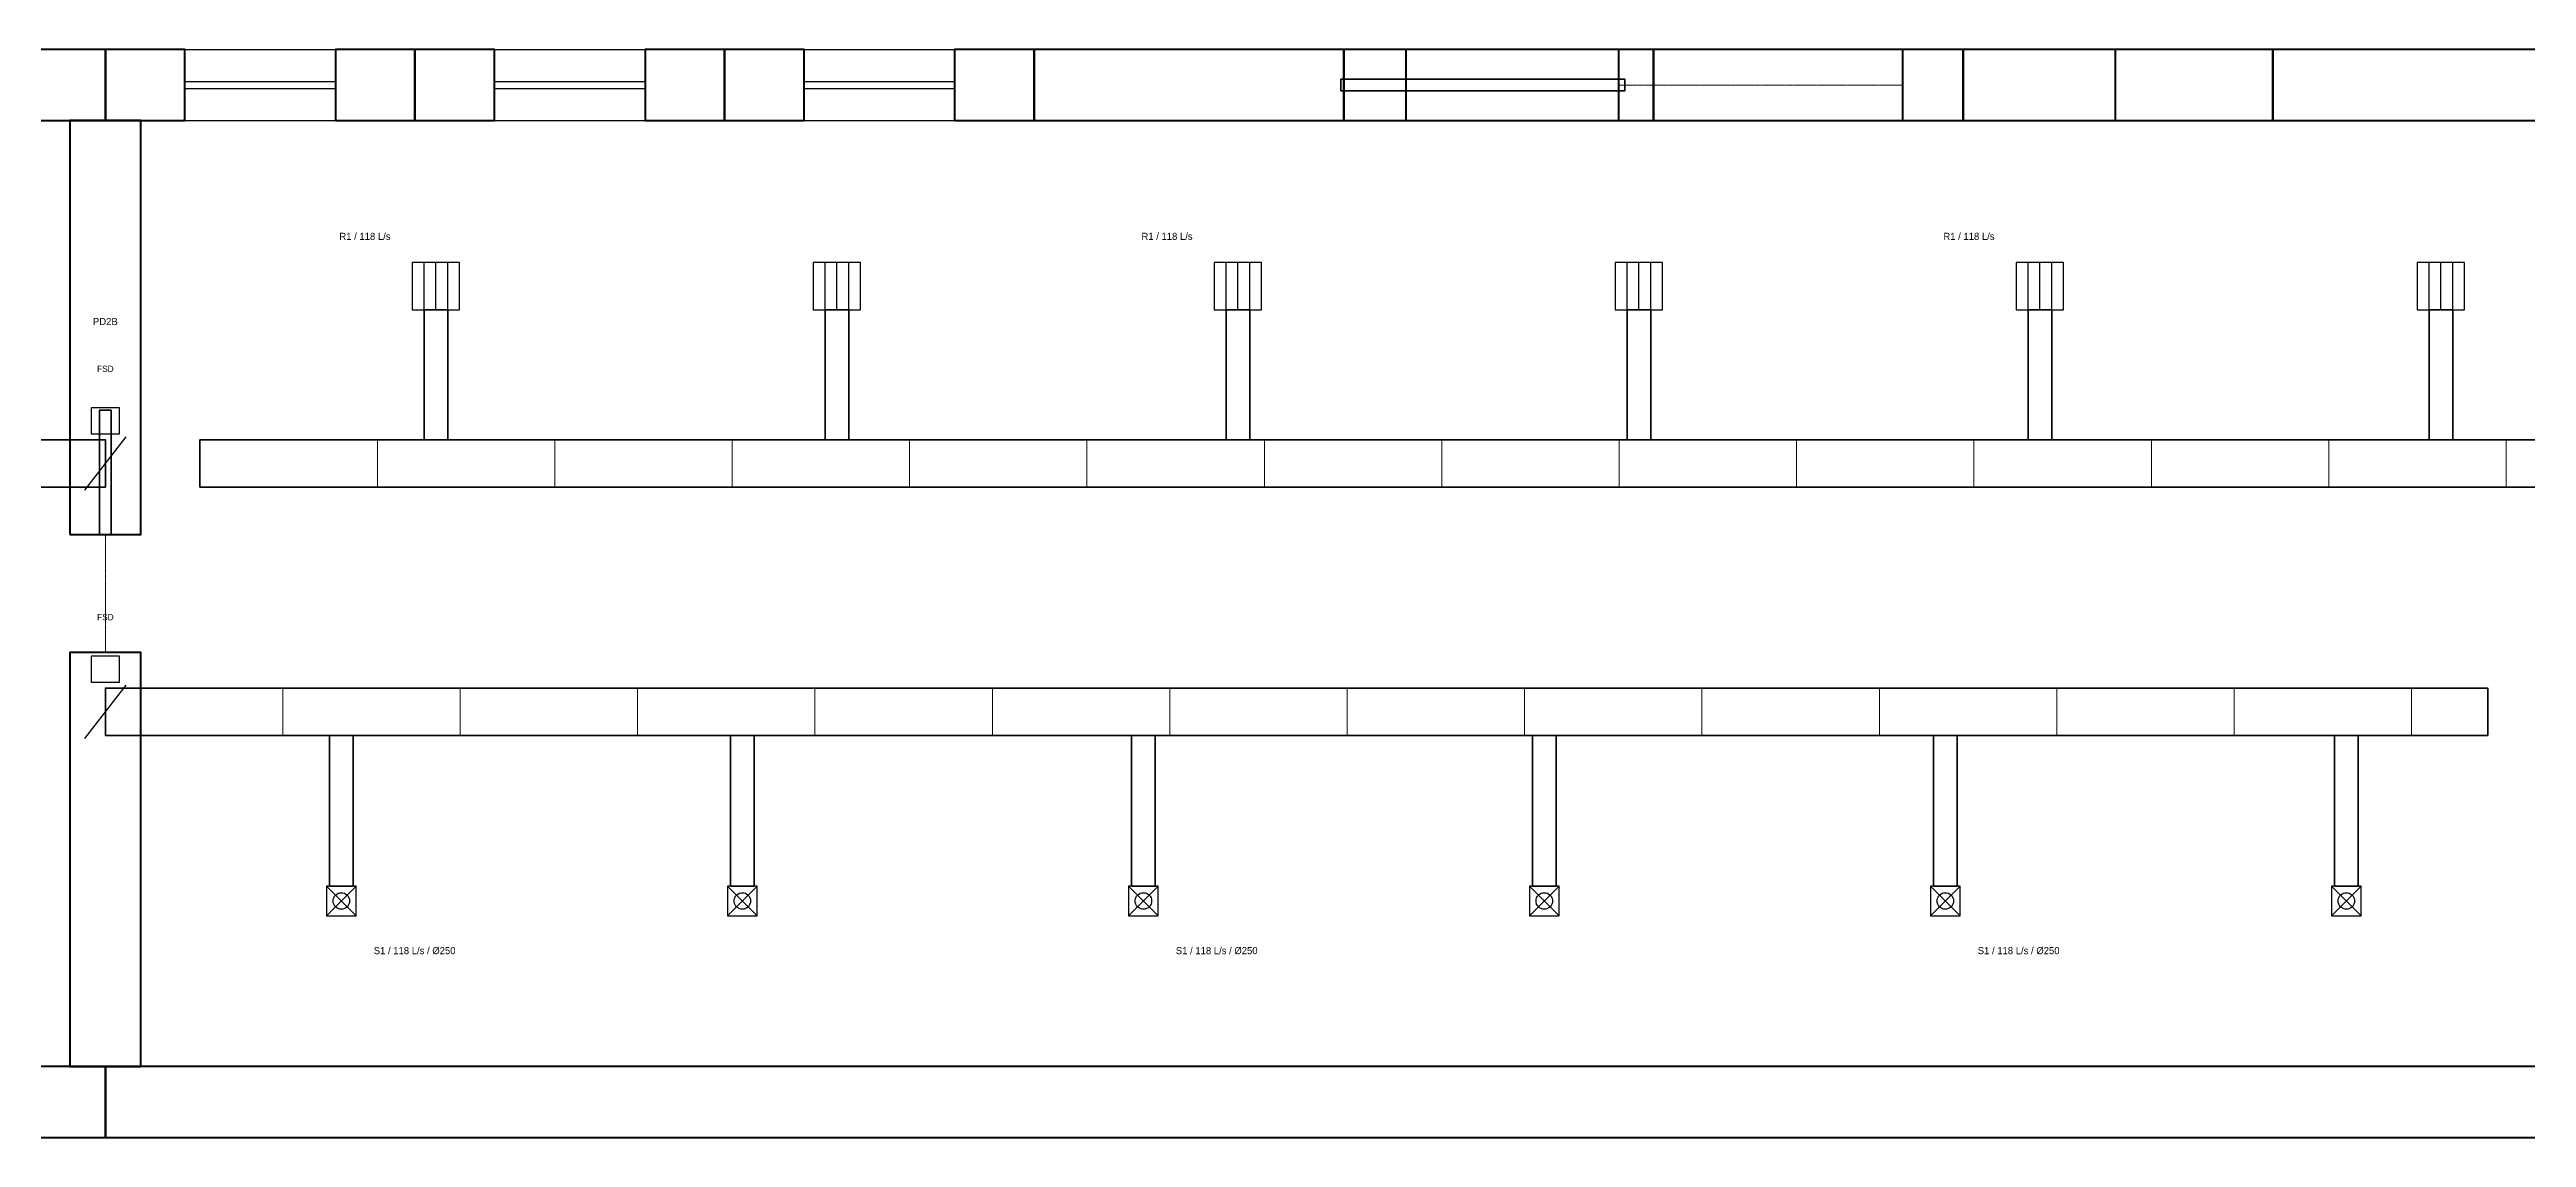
# Model space of a CAD drawing. Header units: millimetres. Extents: x 0 to 251927, y -4600 to 4600.
# Drawn here: x 41716 to 62660, y -4600 to 4600 of the extents above; entities that cross this region are included whole.
import ezdxf
from ezdxf.enums import TextEntityAlignment as Align

# ---------------------------------------------------------------- set-up
doc = ezdxf.new("R2010")
doc.units = ezdxf.units.MM
doc.linetypes.add('DASHED', pattern=[1.524, 1.27, -0.254])
for name, color, linetype, lineweight in [('A-ANNO-TEXT', 7, 'CONTINUOUS', 25), ('A-DOOR-PRES', 1, 'CONTINUOUS', 35), ('A-GLAZ', 5, 'CONTINUOUS', 25), ('A-HIDN', 8, 'DASHED', 18), ('A-WALL-BHD', 7, 'CONTINUOUS', 50), ('A-WALL-PRHU', 7, 'CONTINUOUS', 70), ('M-ANNO-TEXT', 7, 'CONTINUOUS', 25), ('M-DUCT-JNT', 8, 'CONTINUOUS', 13), ('M-DUCT-RETN', 30, 'CONTINUOUS', 35), ('M-DUCT-SUPP', 5, 'CONTINUOUS', 35), ('M-HVAC-DAMP', 1, 'CONTINUOUS', 25), ('M-HVAC-DIFF', 5, 'CONTINUOUS', 25), ('M-HVAC-GRIL', 30, 'CONTINUOUS', 25)]:
    doc.layers.add(name, color=color, linetype=linetype, lineweight=lineweight)

msp = doc.modelspace()

# ---------------------------------------------------------------- linework, layer by layer
at = {"layer": 'A-DOOR-PRES'}
for p, q in [((54985, 4000), (54985, 4600)), ((57385, 4000), (57385, 4600)), ((41888, 500), (42488, 500)), ((41888, -500), (42488, -500))]:
    msp.add_line(p, q, dxfattribs=at)
for points in [[(52635, 4250), (55035, 4250), (55035, 4350), (52635, 4350)], [(42138, 500), (42238, 500), (42238, 1550), (42138, 1550)]]:
    msp.add_lwpolyline(points, close=True, dxfattribs=at)
at = {"layer": 'A-GLAZ'}
for p, q in [((42861, 4600), (44133, 4600)), ((45479, 4600), (46751, 4600)), ((48097, 4600), (49369, 4600)), ((42861, 4330), (44133, 4330)), ((42861, 4270), (44133, 4270)), ((45479, 4330), (46751, 4330)), ((45479, 4270), (46751, 4270)), ((48097, 4330), (49369, 4330)), ((48097, 4270), (49369, 4270)), ((42861, 4000), (44133, 4000)), ((45479, 4000), (46751, 4000)), ((48097, 4000), (49369, 4000))]:
    msp.add_line(p, q, dxfattribs=at)
at = {"layer": 'A-HIDN'}
for p, q in [((54985, 4300), (57385, 4300)), ((42188, -500), (42188, 500))]:
    msp.add_line(p, q, dxfattribs=at)
at = {"layer": 'A-WALL-BHD'}
for points in [[(41888, 500), (42488, 500), (42488, 4000), (41888, 4000)], [(41888, -4000), (42488, -4000), (42488, -500), (41888, -500)]]:
    msp.add_lwpolyline(points, close=True, dxfattribs=at)
at = {"layer": 'A-WALL-PRHU'}
for points in [[(41515, 4000), (42188, 4000), (42188, 4600), (41515, 4600)], [(42188, 4000), (42861, 4000), (42861, 4600), (42188, 4600)], [(44133, 4000), (44806, 4000), (44806, 4600), (44133, 4600)], [(44806, 4000), (45479, 4000), (45479, 4600), (44806, 4600)], [(46751, 4000), (47424, 4000), (47424, 4600), (46751, 4600)], [(47424, 4000), (48097, 4000), (48097, 4600), (47424, 4600)], [(49369, 4000), (50042, 4000), (50042, 4600), (49369, 4600)], [(50042, 4000), (52660, 4000), (52660, 4600), (50042, 4600)], [(52660, 4000), (55278, 4000), (55278, 4600), (52660, 4600)], [(53185, 4000), (54985, 4000), (54985, 4600), (53185, 4600)], [(55278, 4000), (57896, 4000), (57896, 4600), (55278, 4600)], [(57385, 4000), (59185, 4000), (59185, 4600), (57385, 4600)], [(57896, 4000), (60514, 4000), (60514, 4600), (57896, 4600)], [(60514, 4000), (63132, 4000), (63132, 4600), (60514, 4600)], [(21244, -4600), (42188, -4600), (42188, -4000), (21244, -4000)], [(42188, -4600), (63132, -4600), (63132, -4000), (42188, -4000)]]:
    msp.add_lwpolyline(points, close=True, dxfattribs=at)
at = {"layer": 'M-DUCT-JNT'}
for p, q in [((44488, 900), (44488, 1300)), ((45988, 900), (45988, 1300)), ((47488, 900), (47488, 1300)), ((48988, 900), (48988, 1300)), ((50488, 900), (50488, 1300)), ((51988, 900), (51988, 1300)), ((53488, 900), (53488, 1300)), ((54988, 900), (54988, 1300)), ((56488, 900), (56488, 1300)), ((57988, 900), (57988, 1300)), ((59488, 900), (59488, 1300)), ((60988, 900), (60988, 1300)), ((62488, 900), (62488, 1300)), ((43688, -1200), (43688, -800)), ((45188, -1200), (45188, -800)), ((46688, -1200), (46688, -800)), ((48188, -1200), (48188, -800)), ((49688, -1200), (49688, -800)), ((51188, -1200), (51188, -800)), ((52688, -1200), (52688, -800)), ((54188, -1200), (54188, -800)), ((55688, -1200), (55688, -800)), ((57188, -1200), (57188, -800)), ((58688, -1200), (58688, -800)), ((60188, -1200), (60188, -800)), ((61688, -1200), (61688, -800))]:
    msp.add_line(p, q, dxfattribs=at)
at = {"layer": 'M-DUCT-RETN'}
for points in [[(44883, 1300), (45083, 1300), (45083, 2400), (44883, 2400)], [(48274, 1300), (48474, 1300), (48474, 2400), (48274, 2400)], [(51665, 1300), (51865, 1300), (51865, 2400), (51665, 2400)], [(55055, 1300), (55255, 1300), (55255, 2400), (55055, 2400)], [(58446, 1300), (58646, 1300), (58646, 2400), (58446, 2400)], [(61837, 1300), (62037, 1300), (62037, 2400), (61837, 2400)], [(22044, 900), (42188, 900), (42188, 1300), (22044, 1300)], [(42988, 900), (63132, 900), (63132, 1300), (42988, 1300)]]:
    msp.add_lwpolyline(points, close=True, dxfattribs=at)
at = {"layer": 'M-DUCT-SUPP'}
for points in [[(42188, -1200), (62332, -1200), (62332, -800), (42188, -800)], [(44083, -2475), (44283, -2475), (44283, -1200), (44083, -1200)], [(47474, -2475), (47674, -2475), (47674, -1200), (47474, -1200)], [(50865, -2475), (51065, -2475), (51065, -1200), (50865, -1200)], [(54255, -2475), (54455, -2475), (54455, -1200), (54255, -1200)], [(57646, -2475), (57846, -2475), (57846, -1200), (57646, -1200)], [(61037, -2475), (61237, -2475), (61237, -1200), (61037, -1200)]]:
    msp.add_lwpolyline(points, close=True, dxfattribs=at)
at = {"layer": 'M-HVAC-DAMP'}
for p, q in [((42013, 875), (42363, 1325)), ((42013, 875), (42363, 1325)), ((42013, -1225), (42363, -775)), ((42013, -1225), (42363, -775))]:
    msp.add_line(p, q, dxfattribs=at)
for points in [[(42068, 1350), (42308, 1350), (42308, 1570), (42068, 1570)], [(42068, 1350), (42308, 1350), (42308, 1570), (42068, 1570)], [(42068, -750), (42308, -750), (42308, -530), (42068, -530)], [(42068, -750), (42308, -750), (42308, -530), (42068, -530)]]:
    msp.add_lwpolyline(points, close=True, dxfattribs=at)
at = {"layer": 'M-HVAC-DIFF'}
for p, q in [((44058, -2725), (44308, -2475)), ((44058, -2475), (44308, -2725)), ((47449, -2725), (47699, -2475)), ((47449, -2475), (47699, -2725)), ((50840, -2725), (51090, -2475)), ((50840, -2475), (51090, -2725)), ((54230, -2725), (54480, -2475)), ((54230, -2475), (54480, -2725)), ((57621, -2725), (57871, -2475)), ((57621, -2475), (57871, -2725)), ((61012, -2725), (61262, -2475)), ((61012, -2475), (61262, -2725))]:
    msp.add_line(p, q, dxfattribs=at)
for points in [[(44058, -2725), (44308, -2725), (44308, -2475), (44058, -2475)], [(47449, -2725), (47699, -2725), (47699, -2475), (47449, -2475)], [(50840, -2725), (51090, -2725), (51090, -2475), (50840, -2475)], [(54230, -2725), (54480, -2725), (54480, -2475), (54230, -2475)], [(57621, -2725), (57871, -2725), (57871, -2475), (57621, -2475)], [(61012, -2725), (61262, -2725), (61262, -2475), (61012, -2475)]]:
    msp.add_lwpolyline(points, close=True, dxfattribs=at)
for centre in [(44183, -2600), (47574, -2600), (50965, -2600), (54355, -2600), (57746, -2600), (61137, -2600)]:
    msp.add_circle(centre, 70, dxfattribs=at)
at = {"layer": 'M-HVAC-GRIL'}
for p, q in [((44883, 2400), (44883, 2800)), ((44983, 2400), (44983, 2800)), ((45083, 2400), (45083, 2800)), ((48274, 2400), (48274, 2800)), ((48374, 2400), (48374, 2800)), ((48474, 2400), (48474, 2800)), ((51665, 2400), (51665, 2800)), ((51765, 2400), (51765, 2800)), ((51865, 2400), (51865, 2800)), ((55055, 2400), (55055, 2800)), ((55155, 2400), (55155, 2800)), ((55255, 2400), (55255, 2800)), ((58446, 2400), (58446, 2800)), ((58546, 2400), (58546, 2800)), ((58646, 2400), (58646, 2800)), ((61837, 2400), (61837, 2800)), ((61937, 2400), (61937, 2800)), ((62037, 2400), (62037, 2800))]:
    msp.add_line(p, q, dxfattribs=at)
for points in [[(44783, 2400), (45183, 2400), (45183, 2800), (44783, 2800)], [(48174, 2400), (48574, 2400), (48574, 2800), (48174, 2800)], [(51565, 2400), (51965, 2400), (51965, 2800), (51565, 2800)], [(54955, 2400), (55355, 2400), (55355, 2800), (54955, 2800)], [(58346, 2400), (58746, 2400), (58746, 2800), (58346, 2800)], [(61737, 2400), (62137, 2400), (62137, 2800), (61737, 2800)]]:
    msp.add_lwpolyline(points, close=True, dxfattribs=at)

# ---------------------------------------------------------------- texts
at = {"layer": 'A-ANNO-TEXT'}
msp.add_text('PD2B', height=60, dxfattribs=at).set_placement((42188, 2300), align=Align.MIDDLE_CENTER)
at = {"layer": 'M-ANNO-TEXT'}
for s, height, p in [('R1 / 118 L/s', 60, (44383, 3020)), ('R1 / 118 L/s', 60, (51165, 3020)), ('R1 / 118 L/s', 60, (57946, 3020)), ('FSD', 52.5, (42188, 1900)), ('FSD', 52.5, (42188, 1900)), ('FSD', 52.5, (42188, -200)), ('FSD', 52.5, (42188, -200)), ('S1 / 118 L/s / Ø250', 60, (44803, -3020)), ('S1 / 118 L/s / Ø250', 60, (51585, -3020)), ('S1 / 118 L/s / Ø250', 60, (58366, -3020))]:
    msp.add_text(s, height=height, dxfattribs=at).set_placement(p, align=Align.MIDDLE_CENTER)

doc.saveas('drawing.dxf')
